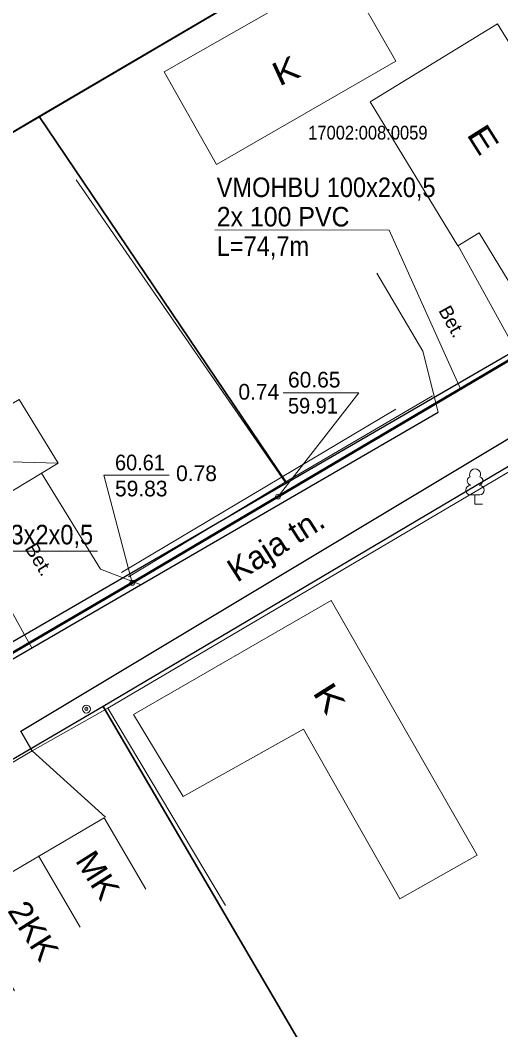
# Model space of a CAD drawing. Extents: x 641435 to 641903, y 6456666 to 6457201.
# Drawn here: x 641604.4 to 641628.9, y 6457090.3 to 6457141.8 of the extents above; entities that cross this region are included whole.
import ezdxf
from ezdxf.enums import TextEntityAlignment as Align

# ---------------------------------------------------------------- set-up
doc = ezdxf.new("R2010")
doc.units = 0
doc.header["$LTSCALE"] = 0.32
doc.header["$PDMODE"] = 32
doc.header["$PDSIZE"] = 0.16
doc.linetypes.add('DOTTED', pattern=[1.5, 0.3, -1.2])
for name, color, linetype, lineweight in [('1', 7, 'Continuous', 13), ('17', 7, 'DOTTED', 53), ('2', 7, 'Continuous', 13), ('20', 7, 'Continuous', 13), ('26', 7, 'Continuous', 13), ('28', 7, 'Continuous', 13), ('30', 7, 'Continuous', 13), ('40', 7, 'Continuous', 25), ('44', 7, 'Continuous', 13), ('61', 7, 'Continuous', 13), ('62', 7, 'Continuous', 13)]:
    doc.layers.add(name, color=color, linetype=linetype, lineweight=lineweight)
doc.layers.add('58', color=7, linetype='Continuous')

msp = doc.modelspace()

# ---------------------------------------------------------------- linework, layer by layer
at = {"layer": '1'}
msp.add_line((641605.34, 6457099.15), (641607.47, 6457095.51), dxfattribs=at)
for points in [[(641611.76, 6457139.19), (641620.91, 6457144.41), (641623.58, 6457139.73), (641614.43, 6457134.46)], [(641632.3, 6457130.3), (641630.82, 6457132.76), (641633.31, 6457134.26), (641628.78, 6457141.64), (641622.28, 6457137.65), (641626.74, 6457130.31), (641627.84, 6457130.97), (641629.32, 6457128.53)], [(641610.19, 6457106.38), (641620.29, 6457112.2), (641627.74, 6457099.2), (641623.79, 6457096.97), (641618.87, 6457105.63), (641612.73, 6457102.19)]]:
    msp.add_lwpolyline(points, close=True, dxfattribs=at)
msp.add_lwpolyline([(641604.12, 6457092.27), (641601.41, 6457096.82), (641608.69, 6457101.1), (641610.82, 6457097.46)], dxfattribs=at)
at = {"layer": '17', "linetype": 'Continuous'}
msp.add_lwpolyline([(641658.64, 6457141.58), (641657.72, 6457141.09), (641654.03, 6457139.02), (641649.89, 6457136.51), (641644.36, 6457133.23), (641640.8, 6457131.07), (641629.92, 6457124.79), (641617.57, 6457117.5), (641610.13, 6457113.1), (641601.71, 6457108.17), (641594.24, 6457103.78), (641587.33, 6457099.73), (641583.41, 6457097.21), (641579.14, 6457094.24), (641578.02, 6457093.86)], dxfattribs=at)
at = {"layer": '2'}
msp.add_line((641599.15, 6457119.4), (641606.34, 6457119.2), dxfattribs=at)
msp.add_lwpolyline([(641601.12, 6457116.06), (641606.34, 6457119.2), (641604.36, 6457122.46), (641600.31, 6457120.08), (641599.15, 6457119.4)], close=True, dxfattribs=at)
at = {"layer": '20'}
msp.add_line((641607.79, 6457106.66), (641607.79, 6457106.65), dxfattribs=at)
msp.add_line((641607.79, 6457106.66), (641607.79, 6457106.65), dxfattribs=at)
msp.add_line((641607.79, 6457106.66), (641607.79, 6457106.65), dxfattribs=at)
msp.add_circle((641607.7921, 6457106.6499), 0.0004, dxfattribs=at)
msp.add_arc((641607.7931, 6457106.6539), 0.0004, 179.93931, 0.0607, dxfattribs=at)
msp.add_point((641607.79, 6457106.66), dxfattribs=at)
at = {"layer": '26'}
msp.add_circle((641607.7921, 6457106.6499), 0.2, dxfattribs=at)
msp.add_circle((641607.7921, 6457106.6499), 0.2, dxfattribs=at)
msp.add_circle((641607.7921, 6457106.6499), 0.2, dxfattribs=at)
at = {"layer": '28'}
msp.add_line((641617.94, 6457118.24), (641609.94, 6457113.4), dxfattribs=at)
for points in [[(641625.45, 6457122.64), (641617.94, 6457118.24), (641607.26, 6457133.67)], [(641608.88, 6457106.7), (641642.73, 6457126.64), (641643.07, 6457126.58), (641644.04, 6457125.06)], [(641605.02, 6457104.52), (641608.88, 6457106.7), (641614.89, 6457096.63)]]:
    msp.add_lwpolyline(points, dxfattribs=at)
at = {"layer": '30'}
msp.add_line((641626.74, 6457130.33), (641630.05, 6457124.35), dxfattribs=at)
at = {"layer": '30', "lineweight": 25}
for points in [[(641605.02, 6457104.52), (641604.44, 6457105.53), (641630.38, 6457121.09), (641643.1, 6457127.85), (641644.84, 6457128.83), (641646.15, 6457129.04), (641646.89, 6457128.57), (641647.8, 6457128.05), (641654.32, 6457116.73)], [(641563.1, 6457083.61), (641575.02, 6457090.69), (641577.53, 6457092.18), (641578.93, 6457092.99), (641579.43, 6457094.75), (641579.1, 6457096.08), (641578.23, 6457096.77), (641575.98, 6457098.17), (641578.13, 6457101.57), (641581.54, 6457100), (641583.29, 6457099.26), (641585.78, 6457099.36), (641588.39, 6457100.28), (641588.38, 6457100.16), (641588.38, 6457100.16), (641590.48, 6457101.36), (641625.75, 6457121.81)]]:
    msp.add_lwpolyline(points, dxfattribs=at)
at = {"layer": '30'}
for points in [[(641625.75, 6457121.81), (641624.96, 6457124.93), (641622.61, 6457128.9)], [(641605.49, 6457118.69), (641608.51, 6457113.79), (641610.58, 6457112.99)], [(641601.42, 6457116.24), (641604.61, 6457110.47), (641605, 6457109.78)], [(641601.41, 6457096.82), (641599.74, 6457098.84), (641597.4, 6457100.02), (641605.02, 6457104.52), (641608.76, 6457101.13)]]:
    msp.add_lwpolyline(points, dxfattribs=at)
at = {"layer": '40'}
for points in [[(641628.7, 6457150.61), (641617.04, 6457170.41), (641591.39, 6457155.16), (641587.52, 6457152.87), (641600.2, 6457133.86)], [(641640.54, 6457131.28), (641628.7, 6457150.61), (641605.37, 6457136.9), (641618, 6457118.21)], [(641588.23, 6457100.94), (641618, 6457118.21), (641605.37, 6457136.9), (641600.2, 6457133.86), (641584.1, 6457124.25), (641573.96, 6457105.57), (641583.91, 6457100.92)], [(641629.31, 6457071.49), (641663.14, 6457091.2), (641642.8, 6457127.02), (641608.64, 6457106.78), (641619.66, 6457087.98)], [(641583.44, 6457092.02), (641594.46, 6457073.22), (641598.09, 6457075.34), (641619.66, 6457087.98), (641608.64, 6457106.78), (641587.07, 6457094.15)]]:
    msp.add_lwpolyline(points, close=True, dxfattribs=at)
at = {"layer": '44'}
for p, q in [((641623.58, 6457121.96), (641609.58, 6457113.63)), ((641627.38, 6457118.1), (641627.38, 6457118.07)), ((641627.86, 6457118.1), (641627.86, 6457118.07)), ((641627.86, 6457117.59), (641627.38, 6457117.59))]:
    msp.add_line(p, q, dxfattribs=at)
msp.add_lwpolyline([(641628, 6457117.12), (641627.62, 6457117.12), (641627.62, 6457117.59)], dxfattribs=at)
for centre, radius, start, end in [((641627.6247, 6457118.6362), 0.277, 332.5799, 207.4201), ((641627.4347, 6457118.3037), 0.2124, 105.2441, 257.07903), ((641627.8147, 6457118.3037), 0.2124, 282.92097, 74.7559), ((641627.3872, 6457117.8287), 0.2375, 90.00001, 270), ((641627.8622, 6457117.8287), 0.2375, 270, 89.99999)]:
    msp.add_arc(centre, radius, start, end, dxfattribs=at)
at = {"layer": '61'}
for points in [[(641626.89, 6457123), (641623.25, 6457131.1), (641614.35, 6457131.12)], [(641617.57, 6457117.5), (641621.69, 6457122.79), (641617.83, 6457122.79)], [(641610.13, 6457113.1), (641608.68, 6457118.59), (641612.01, 6457118.59)], [(641595.35, 6457111.18), (641598.17, 6457114.71), (641608.35, 6457114.71)]]:
    msp.add_lwpolyline(points, dxfattribs=at)
at = {"layer": '62'}
for centre in [(641617.5709, 6457117.4995), (641610.1311, 6457113.0954)]:
    msp.add_circle(centre, 0.125, dxfattribs=at)

# ---------------------------------------------------------------- texts
at = {"layer": '1'}
for s, rotation, width, p in [('K', 24.674, 1.2, (641617.63, 6457138.43)), ('E', 302.269, 1.3, (641627.16, 6457136)), ('K', 302.269, 1.35, (641619.3, 6457107.5)), ('MK', 302.269, 1.05, (641607.19, 6457098.92)), ('2KK', 302.269, 1.05, (641603.73, 6457096.36))]:
    msp.add_text(s, height=1.2, rotation=rotation, dxfattribs=dict(at, width=width)).set_placement(p)
at = {"layer": '30'}
for s, height, rotation, p in [('Bet.', 0.7, 299.055, (641625.74, 6457127)), ('Kaja tn.', 1.2, 32.428, (641615.48, 6457113.09))]:
    msp.add_text(s, height=height, rotation=rotation, dxfattribs=at).set_placement(p)
at = {"layer": '30', "width": 1.05}
msp.add_text('Bet.', height=0.7, rotation=301.329, dxfattribs=at).set_placement((641604.62, 6457114.86))
at = {"layer": '58', "width": 0.9}
msp.add_text('17002:008:0059', height=0.7, dxfattribs=at).set_placement((641619.11, 6457135.73))
at = {"layer": '61'}
for s, height, width, p in [('VMOHBU 100x2x0,5', 1, 0.9, (641614.44, 6457132.79)), ('2x 100 PVC', 1, 0.95, (641614.44, 6457131.29)), ('L=74,7m', 1, 0.9, (641614.44, 6457129.79)), ('59.91', 0.8, 0.95, (641618.08, 6457121.74)), ('60.61', 0.8, 0.95, (641609.25, 6457118.84)), ('VMOHBU 3x2x0,5', 1, 0.9, (641598.3, 6457115.06))]:
    msp.add_text(s, height=height, dxfattribs=dict(at, width=width)).set_placement(p)
for s, p in [('60.65', (641618.08, 6457123.07)), ('59.83', (641609.25, 6457117.51))]:
    msp.add_text(s, height=0.8, dxfattribs=at).set_placement(p)
for s, p in [('0.74', (641617.63, 6457122.45)), ('0.78', (641614.45, 6457118.29))]:
    msp.add_text(s, height=0.8, dxfattribs=at).set_placement(p, align=Align.RIGHT)

doc.saveas('drawing.dxf')
